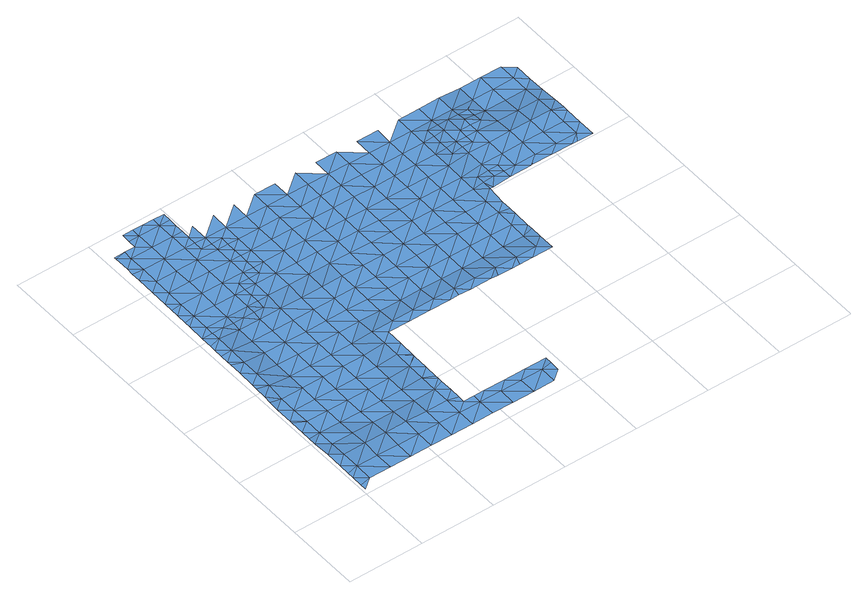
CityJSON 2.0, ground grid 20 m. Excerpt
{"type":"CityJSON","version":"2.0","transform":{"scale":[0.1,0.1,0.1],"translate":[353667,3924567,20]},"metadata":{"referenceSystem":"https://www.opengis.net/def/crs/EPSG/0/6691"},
"CityObjects":{
"waterbody1":{"type":"WaterBody","attributes":{"name":"8","class":"1140","function":"1","WaterBodyRiverFloodingRiskAttribute.description":"4","WaterBodyRiverFloodingRiskAttribute.rankOrg":"1","WaterBodyRiverFloodingRiskAttribute.adminType":"2","WaterBodyRiverFloodingRiskAttribute.scale":"L1"},"geometry":[{"type":"MultiSurface","lod":"1","boundaries":[[[0,1,2]],[[0,3,1]],[[4,2,5]],[[6,4,5]],[[2,1,5]],[[7,6,5]],[[8,6,7]],[[8,9,10]],[[9,8,7]],[[5,1,11]],[[10,12,13]],[[14,7,5]],[[10,9,12]],[[15,13,12]],[[16,14,5]],[[7,14,9]],[[5,11,16]],[[17,15,12]],[[18,17,19]],[[18,15,17]],[[9,20,12]],[[21,19,17]],[[22,19,21]],[[20,9,14]],[[23,24,25]],[[24,22,21]],[[23,22,24]],[[16,11,26]],[[25,27,28]],[[12,20,29]],[[17,12,30]],[[28,27,31]],[[27,25,24]],[[21,17,30]],[[32,20,14]],[[12,29,30]],[[33,34,31]],[[16,26,35]],[[27,33,31]],[[14,16,36]],[[36,16,35]],[[37,38,21]],[[38,27,24]],[[20,32,29]],[[39,40,34]],[[37,21,30]],[[33,39,34]],[[24,21,38]],[[32,14,36]],[[41,40,39]],[[42,43,41]],[[27,44,33]],[[39,42,41]],[[32,45,29]],[[29,46,30]],[[43,42,47]],[[48,36,35]],[[44,27,38]],[[35,26,48]],[[49,39,33]],[[50,47,51]],[[48,26,52]],[[46,29,45]],[[37,30,46]],[[53,50,51]],[[47,42,51]],[[54,32,36]],[[49,42,39]],[[37,55,38]],[[33,44,56]],[[57,53,51]],[[58,54,36]],[[55,44,38]],[[58,36,48]],[[32,54,45]],[[59,37,46]],[[33,56,49]],[[51,60,57]],[[61,62,42]],[[37,59,55]],[[63,56,44]],[[54,64,45]],[[55,65,44]],[[42,49,61]],[[51,42,62]],[[66,58,48]],[[65,63,44]],[[51,62,60]],[[48,52,66]],[[46,45,67]],[[56,68,49]],[[66,52,69]],[[67,45,64]],[[59,46,67]],[[68,61,49]],[[70,55,59]],[[58,71,54]],[[72,60,62]],[[71,64,54]],[[73,70,59]],[[74,58,66]],[[68,56,63]],[[73,59,67]],[[55,70,65]],[[61,75,62]],[[71,58,74]],[[69,76,66]],[[72,62,77]],[[71,78,64]],[[64,79,67]],[[75,77,62]],[[61,68,80]],[[78,79,64]],[[63,81,68]],[[61,80,75]],[[65,70,82]],[[63,65,81]],[[76,69,83]],[[74,66,76]],[[73,67,79]],[[84,71,74]],[[65,82,81]],[[85,80,68]],[[73,86,70]],[[87,77,75]],[[86,82,70]],[[88,74,76]],[[71,84,78]],[[89,73,79]],[[68,81,90]],[[80,91,75]],[[74,88,84]],[[73,89,86]],[[87,75,92]],[[68,90,85]],[[84,93,78]],[[78,94,79]],[[95,88,76]],[[86,96,82]],[[82,97,81]],[[93,94,78]],[[96,97,82]],[[98,95,76]],[[75,91,92]],[[79,94,89]],[[76,83,98]],[[80,85,91]],[[99,88,95]],[[83,100,98]],[[90,81,97]],[[84,88,101]],[[101,88,99]],[[102,86,89]],[[94,103,89]],[[90,104,85]],[[105,106,107]],[[108,109,84]],[[105,92,106]],[[108,84,101]],[[103,102,89]],[[92,91,106]],[[93,84,109]],[[104,91,85]],[[86,102,96]],[[110,95,98]],[[111,94,93]],[[90,97,112]],[[113,114,115]],[[116,111,93]],[[116,93,109]],[[115,107,113]],[[107,106,113]],[[104,90,112]],[[98,117,110]],[[118,103,94]],[[98,100,119]],[[120,114,113]],[[121,94,111]],[[119,122,98]],[[97,123,112]],[[124,91,104]],[[125,113,106]],[[118,94,121]],[[96,102,126]],[[97,96,123]],[[106,91,127]],[[128,129,103]],[[98,122,117]],[[128,103,118]],[[113,130,120]],[[127,91,124]],[[102,103,129]],[[96,126,123]],[[125,130,113]],[[131,126,102]],[[129,131,102]],[[132,124,104]],[[125,106,127]],[[133,112,123]],[[104,112,132]],[[134,122,119]],[[135,117,122]],[[136,137,138]],[[136,139,137]],[[112,133,132]],[[139,140,137]],[[125,141,130]],[[142,126,131]],[[126,143,123]],[[141,144,145]],[[145,130,141]],[[146,138,137]],[[140,147,137]],[[148,124,132]],[[141,149,144]],[[149,150,151]],[[127,124,152]],[[151,144,149]],[[143,126,142]],[[133,123,143]],[[135,122,153]],[[152,124,148]],[[125,127,152]],[[122,134,153]],[[147,154,137]],[[133,155,132]],[[156,147,157]],[[152,158,125]],[[125,159,141]],[[142,131,160]],[[156,150,149]],[[157,150,156]],[[159,149,141]],[[154,161,137]],[[133,143,162]],[[156,154,147]],[[163,135,153]],[[164,153,134]],[[133,162,155]],[[165,152,148]],[[125,158,159]],[[166,142,160]],[[142,167,143]],[[148,132,168]],[[159,169,149]],[[149,170,156]],[[167,162,143]],[[168,132,155]],[[164,171,153]],[[163,153,171]],[[172,158,152]],[[156,170,154]],[[164,134,173]],[[174,155,162]],[[165,148,168]],[[142,166,167]],[[170,149,169]],[[160,175,166]],[[172,152,165]],[[174,162,167]],[[176,168,155]],[[159,158,177]],[[178,171,164]],[[159,179,169]],[[154,170,180]],[[164,173,181]],[[182,176,155]],[[176,165,168]],[[177,158,172]],[[183,154,180]],[[166,184,167]],[[155,174,182]],[[185,178,164]],[[185,164,181]],[[169,186,170]],[[166,175,187]],[[179,186,169]],[[159,177,179]],[[167,188,174]],[[170,189,180]],[[188,182,174]],[[190,177,172]],[[166,187,184]],[[191,165,176]],[[172,165,190]],[[187,175,192]],[[188,167,184]],[[165,191,190]],[[170,186,189]],[[192,193,187]],[[194,186,179]],[[187,195,184]],[[182,188,196]],[[180,189,197]],[[176,182,198]],[[177,190,199]],[[179,177,194]],[[193,195,187]],[[191,176,198]],[[194,177,199]],[[200,193,192]],[[182,196,198]],[[184,201,188]],[[186,202,189]],[[194,202,186]],[[195,201,184]],[[201,196,188]],[[203,191,198]],[[204,199,190]],[[189,205,197]],[[190,191,206]],[[202,205,189]],[[206,191,203]],[[193,200,207]],[[199,208,194]],[[209,210,196]],[[210,203,198]],[[204,190,206]],[[211,195,193]],[[196,201,209]],[[212,197,205]],[[198,196,210]],[[194,213,202]],[[214,211,193]],[[193,207,214]],[[208,199,204]],[[211,215,195]],[[206,203,216]],[[216,203,210]],[[217,204,206]],[[194,208,213]],[[201,195,215]],[[201,218,209]],[[205,202,219]],[[214,207,220]],[[209,218,210]],[[221,206,216]],[[222,208,204]],[[202,213,219]],[[223,211,214]],[[217,206,221]],[[201,215,218]],[[205,219,224]],[[214,220,223]],[[225,223,220]],[[222,204,217]],[[222,226,208]],[[223,227,211]],[[211,228,215]],[[229,219,213]],[[210,218,230]],[[216,210,231]],[[213,208,226]],[[231,210,230]],[[221,216,231]],[[226,229,213]],[[232,218,215]],[[221,233,217]],[[219,229,224]],[[231,233,221]],[[228,211,227]],[[223,225,234]],[[218,232,230]],[[235,222,217]],[[236,227,223]],[[215,228,232]],[[237,217,233]],[[230,238,231]],[[223,234,236]],[[235,217,237]],[[226,222,235]],[[236,239,227]],[[227,240,228]],[[230,232,241]],[[231,242,233]],[[226,243,229]],[[234,244,236]],[[238,242,231]],[[230,241,238]],[[228,245,232]],[[246,247,229]],[[226,235,248]],[[240,227,239]],[[240,245,228]],[[237,233,242]],[[236,244,249]],[[243,246,229]],[[250,235,237]],[[226,248,243]],[[242,251,237]],[[241,232,245]],[[252,238,241]],[[251,250,237]],[[235,253,248]],[[239,236,254]],[[236,249,254]],[[239,255,240]],[[241,245,252]],[[252,256,238]],[[238,257,242]],[[258,239,254]],[[253,235,250]],[[243,248,253]],[[259,251,242]],[[240,260,245]],[[254,249,261]],[[239,258,255]],[[246,243,262]],[[238,256,257]],[[263,250,251]],[[264,258,254]],[[261,264,254]],[[243,253,262]],[[259,242,257]],[[259,263,251]],[[240,255,260]],[[252,265,256]],[[252,245,265]],[[264,266,258]],[[250,267,253]],[[258,268,255]],[[263,267,250]],[[245,260,265]],[[258,266,268]],[[265,269,256]],[[256,270,257]],[[268,271,255]],[[253,272,262]],[[255,271,260]],[[260,273,265]],[[274,260,271]],[[272,253,267]],[[275,262,272]],[[256,269,270]],[[259,276,263]],[[260,274,273]],[[259,257,276]],[[273,277,265]],[[265,277,269]],[[257,270,276]],[[278,275,272]],[[276,279,263]],[[277,280,269]],[[263,281,267]],[[280,282,269]],[[269,282,270]],[[283,272,267]],[[282,284,270]],[[263,279,281]],[[276,285,279]],[[267,281,283]],[[276,270,286]],[[287,288,279]],[[282,289,284]],[[276,286,285]],[[287,279,285]],[[290,272,283]],[[270,284,286]],[[281,279,288]],[[288,291,281]],[[292,283,281]],[[291,292,281]],[[289,293,284]],[[294,285,286]],[[295,290,283]],[[296,293,297]],[[298,284,293]],[[284,299,286]],[[297,300,296]],[[295,283,292]],[[286,301,294]],[[302,296,300]],[[298,299,284]],[[298,293,296]],[[295,292,303]],[[286,299,301]],[[290,295,304]],[[303,305,295]],[[301,306,307]],[[308,298,296]],[[309,296,302]],[[310,309,302]],[[301,299,306]],[[311,307,306]],[[309,308,296]],[[312,304,295]],[[298,313,299]],[[314,311,306]],[[295,305,315]],[[299,313,306]],[[316,315,305]],[[310,317,309]],[[318,314,306]],[[312,295,315]],[[298,308,313]],[[319,318,306]],[[313,319,306]],[[316,320,315]],[[309,321,308]],[[321,309,317]],[[320,322,315]],[[319,323,318]],[[323,320,324]],[[308,325,313]],[[315,326,312]],[[324,318,323]],[[327,321,317]],[[323,322,320]],[[308,321,328]],[[325,308,328]],[[319,329,323]],[[315,322,326]],[[319,313,329]],[[330,328,321]],[[329,313,325]],[[327,330,321]],[[331,330,327]],[[332,326,322]],[[323,329,333]],[[322,323,334]],[[335,336,328]],[[334,323,333]],[[337,330,331]],[[328,330,335]],[[325,328,336]],[[322,334,332]],[[329,325,338]],[[329,339,333]],[[337,340,330]],[[330,340,335]],[[338,325,336]],[[333,339,334]],[[340,341,335]],[[335,341,336]],[[329,338,339]],[[334,342,332]],[[336,343,338]],[[344,336,341]],[[343,336,344]],[[334,339,342]],[[343,345,338]],[[338,345,339]],[[346,332,342]],[[339,347,342]],[[339,345,347]],[[342,348,346]],[[342,347,348]]]}]},
"waterbody2":{"type":"WaterBody","attributes":{"name":"8","class":"1140","function":"1","WaterBodyRiverFloodingRiskAttribute.description":"4","WaterBodyRiverFloodingRiskAttribute.rankOrg":"2","WaterBodyRiverFloodingRiskAttribute.adminType":"2","WaterBodyRiverFloodingRiskAttribute.scale":"L1"},"geometry":[{"type":"MultiSurface","lod":"1","boundaries":[[[349,350,351]],[[350,352,351]],[[352,353,351]],[[353,352,354]],[[354,355,353]],[[353,355,356]],[[357,358,359]],[[357,360,358]],[[357,361,360]],[[362,139,136]],[[136,138,362]],[[150,363,364]],[[364,365,366]],[[367,114,366]],[[115,114,367]],[[368,369,138]],[[367,370,371]],[[371,92,105]],[[57,60,372]],[[361,373,374]],[[360,361,369]],[[372,53,57]],[[358,360,353]],[[357,373,361]],[[356,358,353]],[[353,360,351]],[[375,349,351]],[[145,144,376]],[[130,145,376]],[[105,107,371]],[[371,107,367]],[[367,107,115]],[[120,376,114]],[[120,130,376]],[[114,376,366]],[[376,364,366]],[[144,364,376]],[[144,151,364]],[[151,150,364]],[[140,139,363]],[[377,363,139]],[[377,364,363]],[[377,365,364]],[[377,378,365]],[[377,379,378]],[[377,361,379]],[[361,377,362]],[[362,369,361]],[[362,138,369]],[[368,380,369]],[[380,375,351]],[[369,380,351]],[[369,351,360]],[[361,374,379]],[[381,379,374]],[[381,382,383]],[[382,384,383]],[[385,383,384]],[[383,385,366]],[[367,366,385]],[[367,385,370]],[[365,383,366]],[[384,370,385]],[[372,370,384]],[[60,370,372]],[[60,72,370]],[[87,371,77]],[[87,92,371]],[[370,77,371]],[[72,77,370]],[[381,383,378]],[[379,381,378]],[[378,383,365]],[[377,139,362]],[[147,140,363]],[[157,147,363]],[[157,363,150]],[[386,372,384]],[[384,387,386]],[[387,384,388]],[[374,389,390]],[[374,373,389]],[[373,391,389]],[[373,392,391]],[[386,53,372]],[[393,359,394]],[[392,357,393]],[[373,357,392]],[[359,393,357]],[[395,388,382]],[[390,381,374]],[[396,381,390]],[[381,396,382]],[[396,395,382]],[[384,382,388]]]}]},
"waterbody3":{"type":"WaterBody","attributes":{"name":"8","class":"1140","function":"1","WaterBodyRiverFloodingRiskAttribute.description":"4","WaterBodyRiverFloodingRiskAttribute.rankOrg":"2","WaterBodyRiverFloodingRiskAttribute.adminType":"2","WaterBodyRiverFloodingRiskAttribute.scale":"L1"},"geometry":[{"type":"MultiSurface","lod":"1","boundaries":[[[289,282,397]],[[289,397,297]],[[300,297,397]],[[300,397,398]],[[280,398,397]],[[277,398,280]],[[280,397,282]],[[293,289,297]]]}]},
"waterbody4":{"type":"WaterBody","attributes":{"name":"8","class":"1140","function":"1","WaterBodyRiverFloodingRiskAttribute.description":"4","WaterBodyRiverFloodingRiskAttribute.rankOrg":"2","WaterBodyRiverFloodingRiskAttribute.adminType":"2","WaterBodyRiverFloodingRiskAttribute.scale":"L1"},"geometry":[{"type":"MultiSurface","lod":"1","boundaries":[[[303,292,399]],[[303,399,305]],[[399,311,305]],[[316,305,400]],[[400,305,311]],[[314,318,400]],[[307,311,401]],[[307,401,301]],[[294,301,401]],[[401,285,294]],[[287,285,401]],[[320,316,324]],[[288,287,401]],[[399,401,311]],[[292,291,399]],[[401,399,288]],[[291,288,399]],[[314,400,311]],[[324,316,400]],[[324,400,318]]]}]}
},
"vertices":[
[5,25,9],[34,32,9],[6,56,9],[5,10,9],[6,72,9],[35,79,9],[7,102,9],[35,125,9],[7,148,8],[36,171,6],[8,195,5],[91,31,9],[37,217,5],[9,216,4],[92,124,12],[9,241,4],[91,78,9],[38,263,4],[10,281,3],[10,287,3],[93,170,8],[38,310,3],[10,333,3],[11,361,5],[39,356,3],[11,379,7],[147,30,10],[40,402,9],[12,411,8],[94,216,5],[94,262,4],[12,426,9],[150,169,7],[41,448,9],[13,472,9],[148,77,9],[149,123,12],[95,309,4],[96,355,4],[41,494,9],[13,505,9],[13,518,9],[42,541,9],[14,540,9],[97,401,4],[150,215,5],[151,262,4],[14,564,9],[205,76,10],[98,494,4],[14,579,9],[43,587,9],[204,30,10],[15,610,9],[206,168,7],[153,354,4],[97,447,4],[43,610,9],[206,122,12],[152,308,4],[72,610,9],[99,540,5],[100,586,4],[154,446,4],[207,214,5],[153,400,4],[262,75,11],[208,261,5],[155,493,4],[261,29,10],[209,353,5],[263,167,8],[100,609,7],[209,307,5],[262,121,12],[156,585,4],[318,74,11],[128,609,7],[264,213,7],[265,260,6],[156,539,4],[211,445,4],[210,399,4],[318,28,11],[320,166,10],[212,538,4],[266,352,6],[157,608,7],[319,120,12],[265,306,6],[212,492,4],[213,584,5],[185,608,7],[321,213,10],[321,259,10],[347,97,11],[267,398,5],[268,445,4],[375,73,11],[347,114,11],[374,27,12],[348,143,11],[323,351,11],[322,305,11],[269,537,5],[186,631,9],[214,630,9],[186,654,9],[348,178,10],[349,189,10],[375,96,11],[349,235,10],[268,491,5],[215,677,9],[187,700,9],[186,677,9],[349,200,10],[404,96,11],[350,281,10],[431,26,12],[215,700,9],[350,277,10],[432,72,11],[324,444,6],[270,583,5],[271,676,9],[324,397,9],[271,629,9],[350,285,10],[351,328,11],[243,699,9],[352,374,10],[326,536,6],[325,490,6],[488,25,12],[460,95,11],[189,862,9],[218,861,9],[190,885,9],[189,839,9],[217,838,9],[272,722,9],[380,396,11],[381,443,6],[244,745,9],[244,722,9],[218,908,9],[246,838,9],[327,582,6],[273,768,9],[245,792,9],[245,769,9],[327,628,9],[488,71,12],[274,860,9],[383,535,7],[274,814,9],[245,815,9],[328,675,9],[329,721,9],[408,373,11],[275,907,9],[382,489,6],[516,94,13],[545,70,13],[384,628,9],[437,396,11],[438,442,6],[383,581,7],[330,767,9],[330,813,9],[517,94,13],[385,674,9],[544,24,14],[439,488,6],[465,372,12],[440,580,7],[386,720,9],[574,93,13],[386,766,9],[331,860,9],[573,47,14],[439,534,7],[332,906,9],[494,441,7],[574,74,14],[387,812,9],[494,395,12],[495,487,7],[388,859,9],[442,673,9],[441,627,9],[522,371,12],[550,394,12],[443,765,9],[551,440,6],[496,533,7],[389,905,9],[497,579,7],[442,719,9],[546,371,12],[552,486,6],[444,811,9],[498,626,9],[499,718,9],[445,858,9],[498,672,9],[578,370,12],[500,764,9],[553,532,7],[553,579,7],[608,439,6],[445,904,9],[501,811,9],[607,393,12],[609,485,6],[554,625,9],[556,717,9],[609,531,7],[501,857,9],[635,369,12],[555,671,9],[557,763,9],[664,392,11],[502,903,9],[654,369,11],[557,810,9],[665,438,6],[665,484,7],[558,856,9],[610,578,7],[611,624,9],[666,530,8],[612,670,9],[692,368,11],[613,762,9],[721,391,11],[612,716,9],[668,623,9],[721,437,7],[722,483,7],[667,577,8],[668,669,9],[615,855,9],[713,368,11],[723,530,8],[615,901,9],[559,902,9],[614,809,9],[749,367,11],[670,762,9],[669,715,9],[724,576,8],[671,808,9],[777,390,11],[779,482,7],[724,622,9],[725,668,9],[778,436,7],[726,714,9],[780,529,8],[805,366,11],[671,854,9],[727,761,9],[806,413,9],[780,575,8],[807,443,8],[727,807,9],[807,459,7],[781,621,9],[782,667,9],[808,505,7],[728,853,9],[808,551,8],[808,524,8],[672,900,9],[783,714,9],[809,598,13],[729,899,9],[783,760,9],[809,621,13],[784,806,9],[810,644,13],[785,852,9],[839,666,17],[811,736,13],[839,713,17],[812,759,13],[812,782,13],[838,643,17],[786,898,9],[813,805,13],[813,829,13],[867,643,17],[840,736,17],[842,851,11],[895,619,17],[866,620,17],[895,665,17],[896,712,17],[866,597,17],[868,735,17],[923,596,18],[841,828,14],[842,897,11],[870,828,14],[897,758,17],[868,758,17],[952,665,19],[951,618,19],[925,596,19],[869,781,17],[899,897,11],[953,711,19],[897,781,17],[898,850,11],[898,827,14],[979,595,19],[926,781,16],[954,757,14],[926,827,13],[1008,617,19],[955,849,8],[954,803,10],[926,804,13],[1010,710,19],[956,896,8],[1036,594,19],[1009,664,19],[1010,756,15],[1065,616,19],[1050,594,19],[1013,895,8],[1011,802,10],[1012,848,8],[1065,663,19],[1066,709,19],[1093,593,19],[1067,755,15],[1068,801,10],[1093,639,19],[1094,685,19],[1069,848,9],[1095,732,17],[1094,698,19],[1096,778,12],[1069,894,9],[1096,824,9],[1097,870,9],
[191,977,9],[163,978,9],[162,955,9],[134,978,9],[106,956,9],[106,979,9],[78,979,9],[77,956,9],[48,910,9],[77,933,9],[49,934,9],[105,909,9],[104,863,9],[161,862,9],[217,815,9],[216,769,9],[159,770,9],[159,724,9],[158,677,9],[190,908,9],[162,909,9],[100,632,9],[157,631,9],[44,633,9],[48,864,9],[47,818,9],[191,954,9],[215,723,9],[160,816,9],[103,771,9],[103,817,9],[190,931,9],[46,772,9],[45,726,9],[102,725,9],[44,679,9],[101,678,9],[16,657,9],[16,673,9],[17,703,9],[19,842,9],[18,795,9],[19,868,9],[20,888,9],[20,929,9],[20,934,9],[17,723,9],[17,749,9],
[838,620,17],[818,597,13],
[841,805,17],[898,804,17],[840,759,17]
]}
